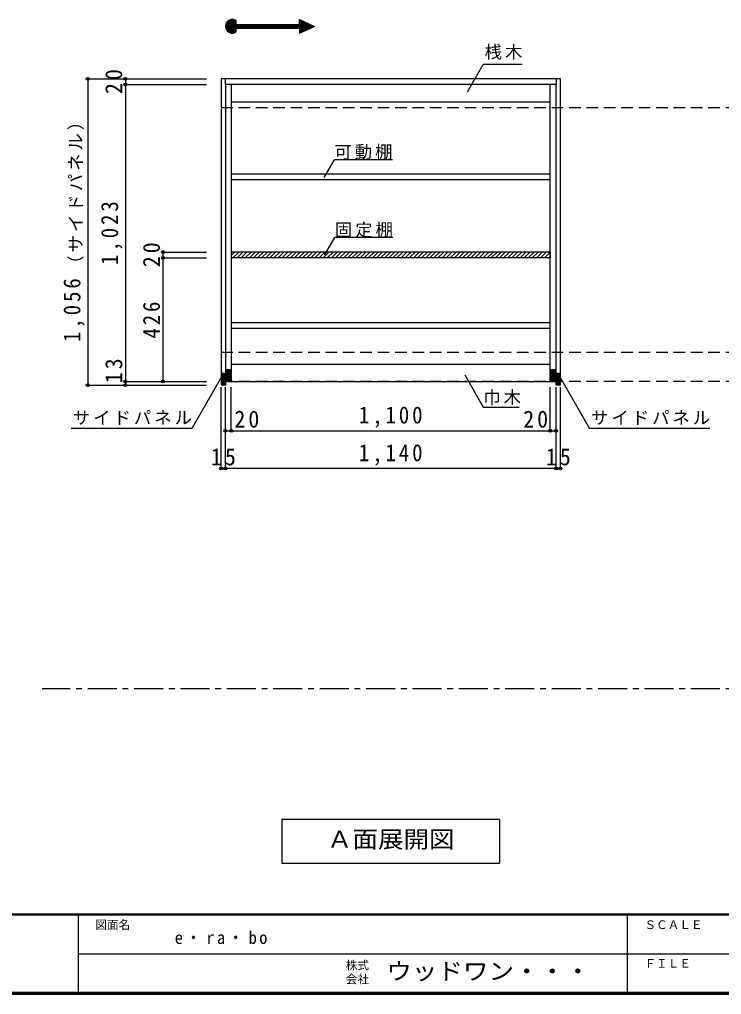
# Model space of a CAD drawing. Units: millimetres at full size, sheet at 1:20; details may follow other scales. Extents: x -8210 to 8210, y -2932 to 2722.
# Drawn here: x -4512 to -2091, y -2864 to 496 of the extents above; entities that cross this region are included whole.
import ezdxf
from ezdxf.enums import TextEntityAlignment as Align

# ---------------------------------------------------------------- set-up
doc = ezdxf.new("R2010")
doc.units = ezdxf.units.MM
doc.header["$LTSCALE"] = 20
doc.header["$PDMODE"] = 32
doc.header["$PDSIZE"] = 10
doc.linetypes.add('CHAIN1', pattern=[8, 5, -1, 1, -1])
doc.linetypes.add('DASHED2', pattern=[3, 2, -1])
for name, color, linetype in [('0-2_本体', 2, 'Continuous'), ('0-3_固定棚', 3, 'Continuous'), ('0-4_可動棚', 3, 'Continuous'), ('0-5', 4, 'Continuous'), ('0-7_桟木・巾木', 2, 'Continuous'), ('0-A_文字', 7, 'Continuous'), ('0-B_寸法', 7, 'Continuous'), ('0-C_ハッチ', 4, 'Continuous'), ('F-1_枠', 6, 'Continuous'), ('F-A_文字', 7, 'Continuous')]:
    doc.layers.add(name, color=color, linetype=linetype)
doc.styles.add('ＭＳ ゴシック', font='')
doc.styles.get('ＭＳ ゴシック').set_extended_font_data('MS Gothic')

# ---------------------------------------------------------------- blocks, each defined once
blk = doc.blocks.new('R40-2')
at = {"layer": '0-5', "color": 3}
for p, q in [((7.5, 18.67), (-7.5, 18.67)), ((-7.5, 16), (7.5, 16)), ((-7.5, 13.33), (7.5, 13.33)), ((-7.5, 10.67), (7.5, 10.67)), ((-7.5, 8), (7.5, 8)), ((-7.5, 5.33), (7.5, 5.33)), ((-7.5, 2.67), (7.5, 2.67)), ((-7.5, 0), (7.5, 0)), ((-7.5, -2.67), (7.5, -2.67)), ((-7.5, -5.33), (7.5, -5.33)), ((-7.5, -8), (7.5, -8)), ((-7.5, -10.67), (7.5, -10.67)), ((-7.5, -13.33), (7.5, -13.33)), ((-7.5, -16), (7.5, -16)), ((-7.5, -18.67), (7.5, -18.67))]:
    blk.add_line(p, q, dxfattribs=at)
blk = doc.blocks.new('R40')
at = {"layer": '0-5', "color": 3}
for p, q in [((10, 18.67), (-10, 18.67)), ((-10, 16), (10, 16)), ((-10, 13.33), (10, 13.33)), ((-10, 10.67), (10, 10.67)), ((-10, 8), (10, 8)), ((-10, 5.33), (10, 5.33)), ((-10, 2.67), (10, 2.67)), ((-10, 0), (10, 0)), ((-10, -2.67), (10, -2.67)), ((-10, -5.33), (10, -5.33)), ((-10, -8), (10, -8)), ((-10, -10.67), (10, -10.67)), ((-10, -13.33), (10, -13.33)), ((-10, -16), (10, -16)), ((-10, -18.67), (10, -18.67))]:
    blk.add_line(p, q, dxfattribs=at)

msp = doc.modelspace()

# ---------------------------------------------------------------- linework, layer by layer
at = {"layer": '0-2_本体', "color": 3}
for p, q in [((-3801.67, 271.73), (-3801.67, 291.73)), ((-2661.67, 271.73), (-3801.67, 271.73)), ((-3801.67, 271.73), (-3801.67, -764.27)), ((-3781.67, 271.73), (-3781.67, -751.27)), ((-2681.67, -751.27), (-2681.67, 271.73)), ((-2661.67, 291.73), (-2661.67, 271.73)), ((-3801.67, -764.27), (-3816.67, -764.27)), ((-3801.67, -751.27), (-2661.67, -751.27))]:
    msp.add_line(p, q, dxfattribs=at)
for points in [[(-2646.67, -764.27), (-2646.67, 291.73), (-3816.67, 291.73), (-3816.67, -764.27)], [(-2646.67, -764.27), (-2661.67, -764.27), (-2661.67, 271.73)]]:
    msp.add_lwpolyline(points, dxfattribs=at)
at = {"layer": '0-3_固定棚'}
for p, q in [((-2681.67, -305.27), (-3781.67, -305.27)), ((-3781.67, -305.27), (-3781.67, -325.27)), ((-2681.67, -325.27), (-3781.67, -325.27)), ((-2681.67, -305.27), (-2681.67, -325.27))]:
    msp.add_line(p, q, dxfattribs=at)
at = {"layer": '0-4_可動棚'}
for p, q in [((-3780.67, -56.77), (-3780.67, -36.77)), ((-2682.67, -36.77), (-3780.67, -36.77)), ((-2682.67, -56.77), (-3780.67, -56.77)), ((-2682.67, -36.77), (-2682.67, -56.77)), ((-3780.67, -568.77), (-3780.67, -548.77)), ((-2682.67, -548.77), (-3780.67, -548.77)), ((-2682.67, -568.77), (-3780.67, -568.77)), ((-2682.67, -548.77), (-2682.67, -568.77))]:
    msp.add_line(p, q, dxfattribs=at)
at = {"layer": '0-7_桟木・巾木', "color": 7}
for p, q in [((-2681.67, 211.73), (-3781.67, 211.73)), ((-3781.67, -691.27), (-2681.67, -691.27))]:
    msp.add_line(p, q, dxfattribs=at)
at = {"layer": '0-A_文字'}
for p, q in [((-3801.67, 472.25), (-3777.71, 496.2)), ((-3801.52, 475.22), (-3780.68, 496.06)), ((-3801.48, 469.61), (-3775.07, 496.02)), ((-3801.05, 467.21), (-3772.67, 495.58)), ((-3800.86, 478.71), (-3784.17, 495.4)), ((-3800.42, 465.01), (-3770.47, 494.96)), ((-3799.62, 462.98), (-3768.44, 494.16)), ((-3799.11, 483.29), (-3788.75, 493.65)), ((-3798.68, 461.09), (-3766.55, 493.22)), ((-3797.6, 459.34), (-3766.25, 490.69)), ((-3796.39, 457.72), (-3766.25, 487.86)), ((-3795.07, 456.22), (-3766.25, 485.03)), ((-3793.62, 454.84), (-3766.25, 482.21)), ((-3792.05, 453.58), (-3766.25, 479.38)), ((-3790.36, 452.44), (-3764.31, 478.49)), ((-3788.53, 451.44), (-3761.48, 478.49)), ((-3786.57, 450.57), (-3758.65, 478.49)), ((-3784.45, 449.87), (-3755.82, 478.49)), ((-3764.79, 466.7), (-3752.99, 478.49)), ((-3761.96, 466.7), (-3750.16, 478.49)), ((-3759.13, 466.7), (-3747.34, 478.49)), ((-3756.3, 466.7), (-3744.51, 478.49)), ((-3753.47, 466.7), (-3741.68, 478.49)), ((-3750.64, 466.7), (-3738.85, 478.49)), ((-3747.82, 466.7), (-3736.02, 478.49)), ((-3744.99, 466.7), (-3733.19, 478.49)), ((-3742.16, 466.7), (-3730.37, 478.49)), ((-3739.33, 466.7), (-3727.54, 478.49)), ((-3736.5, 466.7), (-3724.71, 478.49)), ((-3733.67, 466.7), (-3721.88, 478.49)), ((-3730.85, 466.7), (-3719.05, 478.49)), ((-3728.02, 466.7), (-3716.22, 478.49)), ((-3725.19, 466.7), (-3713.39, 478.49)), ((-3722.36, 466.7), (-3710.57, 478.49)), ((-3719.53, 466.7), (-3707.74, 478.49)), ((-3716.7, 466.7), (-3704.91, 478.49)), ((-3713.88, 466.7), (-3702.08, 478.49)), ((-3711.05, 466.7), (-3699.25, 478.49)), ((-3708.22, 466.7), (-3696.42, 478.49)), ((-3705.39, 466.7), (-3693.6, 478.49)), ((-3702.56, 466.7), (-3690.77, 478.49)), ((-3699.73, 466.7), (-3687.94, 478.49)), ((-3696.9, 466.7), (-3685.11, 478.49)), ((-3694.08, 466.7), (-3682.28, 478.49)), ((-3691.25, 466.7), (-3679.45, 478.49)), ((-3688.42, 466.7), (-3676.63, 478.49)), ((-3685.59, 466.7), (-3673.8, 478.49)), ((-3682.76, 466.7), (-3670.97, 478.49)), ((-3679.93, 466.7), (-3668.14, 478.49)), ((-3677.11, 466.7), (-3665.31, 478.49)), ((-3674.28, 466.7), (-3662.48, 478.49)), ((-3671.45, 466.7), (-3659.65, 478.49)), ((-3668.62, 466.7), (-3656.83, 478.49)), ((-3665.79, 466.7), (-3654, 478.49)), ((-3662.96, 466.7), (-3651.17, 478.49)), ((-3660.13, 466.7), (-3648.34, 478.49)), ((-3657.31, 466.7), (-3645.51, 478.49)), ((-3654.48, 466.7), (-3642.68, 478.49)), ((-3651.65, 466.7), (-3639.86, 478.49)), ((-3648.82, 466.7), (-3637.03, 478.49)), ((-3645.99, 466.7), (-3634.2, 478.49)), ((-3643.16, 466.7), (-3631.37, 478.49)), ((-3640.34, 466.7), (-3628.54, 478.49)), ((-3637.51, 466.7), (-3625.71, 478.49)), ((-3634.68, 466.7), (-3622.89, 478.49)), ((-3631.85, 466.7), (-3620.06, 478.49)), ((-3629.02, 466.7), (-3617.23, 478.49)), ((-3626.19, 466.7), (-3614.4, 478.49)), ((-3623.37, 466.7), (-3611.57, 478.49)), ((-3620.54, 466.7), (-3608.74, 478.49)), ((-3617.71, 466.7), (-3605.91, 478.49)), ((-3614.88, 466.7), (-3603.09, 478.49)), ((-3612.05, 466.7), (-3600.26, 478.49)), ((-3609.22, 466.7), (-3597.43, 478.49)), ((-3606.39, 466.7), (-3594.6, 478.49)), ((-3603.57, 466.7), (-3591.77, 478.49)), ((-3600.74, 466.7), (-3588.94, 478.49)), ((-3597.91, 466.7), (-3586.12, 478.49)), ((-3595.08, 466.7), (-3583.29, 478.49)), ((-3592.25, 466.7), (-3580.46, 478.49)), ((-3589.42, 466.7), (-3577.63, 478.49)), ((-3586.6, 466.7), (-3574.8, 478.49)), ((-3583.77, 466.7), (-3571.97, 478.49)), ((-3580.94, 466.7), (-3569.15, 478.49)), ((-3578.11, 466.7), (-3566.32, 478.49)), ((-3575.28, 466.7), (-3563.49, 478.49)), ((-3572.45, 466.7), (-3560.66, 478.49)), ((-3569.63, 466.7), (-3557.83, 478.49)), ((-3566.8, 466.7), (-3555, 478.49)), ((-3563.97, 466.7), (-3552.17, 478.49)), ((-3561.14, 466.7), (-3549.35, 478.49)), ((-3558.31, 466.7), (-3546.52, 478.49)), ((-3555.48, 466.7), (-3532.25, 489.93)), ((-3552.65, 466.7), (-3530.32, 489.03)), ((-3549.83, 466.7), (-3528.39, 488.13)), ((-3547, 466.7), (-3526.46, 487.24)), ((-3545.77, 496.21), (-3494.95, 472.6)), ((-3545.77, 478.49), (-3545.77, 496.21)), ((-3545.77, 493.39), (-3543.84, 495.31)), ((-3545.77, 490.56), (-3541.91, 494.42)), ((-3545.77, 487.73), (-3539.98, 493.52)), ((-3545.77, 484.9), (-3538.05, 492.62)), ((-3545.77, 482.07), (-3536.12, 491.72)), ((-3545.77, 479.24), (-3534.18, 490.83)), ((-3545.77, 465.1), (-3524.53, 486.34)), ((-3545.77, 462.27), (-3522.6, 485.44)), ((-3545.77, 459.45), (-3520.67, 484.55)), ((-3545.77, 456.62), (-3518.74, 483.65)), ((-3545.77, 453.79), (-3516.8, 482.75)), ((-3545.77, 450.96), (-3514.87, 481.85)), ((-3545.77, 448.99), (-3494.95, 472.6)), ((-3544.17, 449.73), (-3512.94, 480.96)), ((-3538.89, 452.18), (-3511.01, 480.06)), ((-3533.61, 454.64), (-3509.08, 479.16)), ((-3528.32, 457.09), (-3507.15, 478.26)), ((-3523.04, 459.54), (-3505.22, 477.37)), ((-3517.76, 462), (-3503.29, 476.47)), ((-3512.47, 464.45), (-3501.35, 475.57)), ((-3507.19, 466.91), (-3499.42, 474.68)), ((-3501.91, 469.36), (-3497.49, 473.78)), ((-3496.63, 471.82), (-3495.56, 472.88)), ((-3782.14, 449.34), (-3766.25, 465.23)), ((-3779.62, 449.04), (-3766.25, 462.41)), ((-3776.81, 449.02), (-3766.25, 459.58)), ((-3773.59, 449.41), (-3766.25, 456.75)), ((-3769.63, 450.54), (-3766.25, 453.92)), ((-3766.25, 466.7), (-3766.25, 452.15)), ((-3766.25, 466.7), (-3545.77, 466.7)), ((-3545.77, 466.7), (-3545.77, 448.99)), ((-2967.28, 246.66), (-2912.46, 341.62)), ((-2777.87, 341.62), (-2912.46, 341.62)), ((-3460.98, -47.83), (-3425.96, 12.82)), ((-3225.96, 12.82), (-3425.96, 12.82)), ((-3459.51, -316.33), (-3424.49, -255.68)), ((-3224.49, -255.68), (-3424.49, -255.68)), ((-2976.67, -729.03), (-2912.46, -840.25)), ((-2653.1, -727.54), (-2546.02, -913.01)), ((-2912.46, -840.25), (-2788.69, -840.25)), ((-2130.89, -913.01), (-2546.02, -913.01)), ((-3606.67, -2261.27), (-3606.67, -2411.27)), ((-2856.67, -2261.27), (-3606.67, -2261.27)), ((-2856.67, -2261.27), (-2856.67, -2411.27)), ((-3606.67, -2411.27), (-2856.67, -2411.27))]:
    msp.add_line(p, q, dxfattribs=at)
at = {"layer": '0-A_文字', "linetype": 'CHAIN1'}
msp.add_line((-1136.67, -1811.27), (-4433.84, -1811.27), dxfattribs=at)
at = {"layer": '0-A_文字'}
for points in [[(-3766.25, 493.04), (-3766.25, 478.49), (-3545.77, 478.49)], [(-3810.98, -727.54), (-3918.06, -913.01), (-4333.19, -913.01)]]:
    msp.add_lwpolyline(points, dxfattribs=at)
msp.add_arc((-3778.06, 472.6), 23.61, 60, 300, dxfattribs=at)
at = {"layer": '0-B_寸法', "color": 4}
for p, q in [((-4276.67, 291.73), (-4276.67, -764.27)), ((-4276.67, 291.73), (-3866.67, 291.73)), ((-4146.67, 291.73), (-4146.67, 271.73)), ((-4146.67, 291.73), (-3866.67, 291.73)), ((-4146.67, 271.73), (-3866.67, 271.73)), ((-4146.67, 271.73), (-4146.67, -751.27)), ((-4016.67, -325.27), (-4016.67, -305.27)), ((-4016.67, -305.27), (-3866.67, -305.27)), ((-4016.67, -751.27), (-4016.67, -325.27)), ((-4016.67, -325.27), (-3866.67, -325.27)), ((-4276.67, -764.27), (-3866.67, -764.27)), ((-4146.67, -751.27), (-3866.67, -751.27)), ((-4146.67, -751.27), (-4146.67, -764.27)), ((-4146.67, -764.27), (-3866.67, -764.27)), ((-4016.67, -751.27), (-3866.67, -751.27)), ((-3816.67, -1051.27), (-3816.67, -771.27)), ((-3801.67, -921.27), (-3801.67, -771.27)), ((-3801.67, -1051.27), (-3801.67, -771.27)), ((-3781.67, -921.27), (-3781.67, -771.27)), ((-2681.67, -921.27), (-2681.67, -771.27)), ((-2661.67, -921.27), (-2661.67, -771.27)), ((-2661.67, -1051.27), (-2661.67, -771.27)), ((-2646.67, -1051.27), (-2646.67, -771.27)), ((-3801.67, -921.27), (-3781.67, -921.27)), ((-3801.67, -1051.27), (-3801.67, -921.27)), ((-3781.67, -921.27), (-2681.67, -921.27)), ((-2681.67, -921.27), (-2661.67, -921.27)), ((-2661.67, -1051.27), (-2661.67, -921.27)), ((-3816.67, -1051.27), (-3801.67, -1051.27)), ((-2661.67, -1051.27), (-3801.67, -1051.27)), ((-2661.67, -1051.27), (-2646.67, -1051.27))]:
    msp.add_line(p, q, dxfattribs=at)
at = {"layer": '0-B_寸法', "color": 4, "linetype": 'DASHED2'}
for p, q in [((-1136.67, 191.73), (-3816.67, 191.73)), ((-1136.67, -651.27), (-3816.67, -651.27)), ((-1136.67, -751.27), (-3816.67, -751.27))]:
    msp.add_line(p, q, dxfattribs=at)
at = {"layer": '0-B_寸法'}
for p in [(-4276.67, 291.73), (-4146.67, 291.73), (-4146.67, 271.73), (-4016.67, -305.27), (-4016.67, -325.27), (-4276.67, -764.27), (-4146.67, -751.27), (-4146.67, -764.27), (-4016.67, -751.27), (-3801.67, -921.27), (-3781.67, -921.27), (-2681.67, -921.27), (-2661.67, -921.27), (-3816.67, -1051.27), (-3801.67, -1051.27), (-2661.67, -1051.27), (-2646.67, -1051.27)]:
    msp.add_point(p, dxfattribs=at)
at = {"layer": '0-C_ハッチ'}
for p, q in [((-3781.67, -317.01), (-3769.92, -305.27)), ((-3775.78, -325.27), (-3755.78, -305.27)), ((-3761.64, -325.27), (-3741.64, -305.27)), ((-3747.5, -325.27), (-3727.5, -305.27)), ((-3733.36, -325.27), (-3713.36, -305.27)), ((-3719.21, -325.27), (-3699.21, -305.27)), ((-3705.07, -325.27), (-3685.07, -305.27)), ((-3690.93, -325.27), (-3670.93, -305.27)), ((-3676.79, -325.27), (-3656.79, -305.27)), ((-3662.65, -325.27), (-3642.65, -305.27)), ((-3648.5, -325.27), (-3628.5, -305.27)), ((-3634.36, -325.27), (-3614.36, -305.27)), ((-3620.22, -325.27), (-3600.22, -305.27)), ((-3606.08, -325.27), (-3586.08, -305.27)), ((-3591.93, -325.27), (-3571.93, -305.27)), ((-3577.79, -325.27), (-3557.79, -305.27)), ((-3563.65, -325.27), (-3543.65, -305.27)), ((-3549.51, -325.27), (-3529.51, -305.27)), ((-3535.37, -325.27), (-3515.37, -305.27)), ((-3521.22, -325.27), (-3501.22, -305.27)), ((-3507.08, -325.27), (-3487.08, -305.27)), ((-3492.94, -325.27), (-3472.94, -305.27)), ((-3478.8, -325.27), (-3458.8, -305.27)), ((-3464.66, -325.27), (-3444.66, -305.27)), ((-3450.51, -325.27), (-3430.51, -305.27)), ((-3436.37, -325.27), (-3416.37, -305.27)), ((-3422.23, -325.27), (-3402.23, -305.27)), ((-3408.09, -325.27), (-3388.09, -305.27)), ((-3393.94, -325.27), (-3373.94, -305.27)), ((-3379.8, -325.27), (-3359.8, -305.27)), ((-3365.66, -325.27), (-3345.66, -305.27)), ((-3351.52, -325.27), (-3331.52, -305.27)), ((-3337.38, -325.27), (-3317.38, -305.27)), ((-3323.23, -325.27), (-3303.23, -305.27)), ((-3309.09, -325.27), (-3289.09, -305.27)), ((-3294.95, -325.27), (-3274.95, -305.27)), ((-3280.81, -325.27), (-3260.81, -305.27)), ((-3266.67, -325.27), (-3246.67, -305.27)), ((-3252.52, -325.27), (-3232.52, -305.27)), ((-3238.38, -325.27), (-3218.38, -305.27)), ((-3224.24, -325.27), (-3204.24, -305.27)), ((-3210.1, -325.27), (-3190.1, -305.27)), ((-3195.95, -325.27), (-3175.95, -305.27)), ((-3181.81, -325.27), (-3161.81, -305.27)), ((-3167.67, -325.27), (-3147.67, -305.27)), ((-3153.53, -325.27), (-3133.53, -305.27)), ((-3139.39, -325.27), (-3119.39, -305.27)), ((-3125.24, -325.27), (-3105.24, -305.27)), ((-3111.1, -325.27), (-3091.1, -305.27)), ((-3096.96, -325.27), (-3076.96, -305.27)), ((-3082.82, -325.27), (-3062.82, -305.27)), ((-3068.68, -325.27), (-3048.68, -305.27)), ((-3054.53, -325.27), (-3034.53, -305.27)), ((-3040.39, -325.27), (-3020.39, -305.27)), ((-3026.25, -325.27), (-3006.25, -305.27)), ((-3012.11, -325.27), (-2992.11, -305.27)), ((-2997.97, -325.27), (-2977.97, -305.27)), ((-2983.82, -325.27), (-2963.82, -305.27)), ((-2969.68, -325.27), (-2949.68, -305.27)), ((-2955.54, -325.27), (-2935.54, -305.27)), ((-2941.4, -325.27), (-2921.4, -305.27)), ((-2927.25, -325.27), (-2907.25, -305.27)), ((-2913.11, -325.27), (-2893.11, -305.27)), ((-2898.97, -325.27), (-2878.97, -305.27)), ((-2884.83, -325.27), (-2864.83, -305.27)), ((-2870.69, -325.27), (-2850.69, -305.27)), ((-2856.54, -325.27), (-2836.54, -305.27)), ((-2842.4, -325.27), (-2822.4, -305.27)), ((-2828.26, -325.27), (-2808.26, -305.27)), ((-2814.12, -325.27), (-2794.12, -305.27)), ((-2799.98, -325.27), (-2779.98, -305.27)), ((-2785.83, -325.27), (-2765.83, -305.27)), ((-2771.69, -325.27), (-2751.69, -305.27)), ((-2757.55, -325.27), (-2737.55, -305.27)), ((-2743.41, -325.27), (-2723.41, -305.27)), ((-2729.26, -325.27), (-2709.26, -305.27)), ((-2715.12, -325.27), (-2695.12, -305.27)), ((-2700.98, -325.27), (-2681.67, -305.95)), ((-2686.84, -325.27), (-2681.67, -320.1))]:
    msp.add_line(p, q, dxfattribs=at)
at = {"layer": 'F-1_枠'}
for p, q in [((-410, -2587.71), (-8210, -2587.71)), ((-410, -2591.04), (-8210, -2591.04)), ((-4310, -2591.04), (-4310, -2857.71)), ((-2416.67, -2591.04), (-2416.67, -2857.71)), ((-4310, -2724.37), (-416.67, -2724.38)), ((-410, -2857.71), (-8210, -2857.71)), ((-410, -2861.04), (-8210, -2861.04)), ((-410, -2864.37), (-8210, -2864.37))]:
    msp.add_line(p, q, dxfattribs=at)

# ---------------------------------------------------------------- block references
at = {"layer": '0-2_本体'}
for p in [(-3809.17, -742.93), (-2654.17, -742.93)]:
    msp.add_blockref('R40-2', p, dxfattribs=at)
at = {"layer": '0-5'}
for p in [(-3791.67, -729.93), (-2671.67, -729.93)]:
    msp.add_blockref('R40', p, dxfattribs=at)

# ---------------------------------------------------------------- texts
at = {"layer": '0-A_文字', "style": 'ＭＳ ゴシック', "width": 1.1}
msp.add_text('Ａ面展開図', height=58.65, dxfattribs=at).set_placement((-3451.67, -2376.27), align=Align.BOTTOM_LEFT)
at = {"layer": '0-A_文字', "char_height": 43.99, "attachment_point": 7, "style": 'ＭＳ ゴシック'}
for s, insert in [('\\T1.17;桟木', (-2907.87, 358.08)), ('\\T1.17;可動棚', (-3425.96, 12.82)), ('\\T1.17;固定棚', (-3424.49, -255.68)), ('\\T1.17;巾木', (-2912.46, -833.14)), ('\\T1.17;サイドパネル', (-4328.06, -901.06)), ('\\T1.17;サイドパネル', (-2540.89, -901.06))]:
    msp.add_mtext(s, dxfattribs=dict(at, insert=insert))
at = {"layer": '0-B_寸法', "attachment_point": 7, "rotation": 90, "style": 'ＭＳ ゴシック'}
for s, insert, char_height in [('\\T1.27;\\W0.95;20', (-4156.67, 239.23), 58.65), ('\\T1.17;（サイドパネル）', (-4290.17, -376.8), 43.99), ('\\T1.28;\\W0.9;1,023', (-4156.67, -349.77), 58.65), ('\\T1.27;\\W0.95;20', (-4026.67, -357.77), 58.65), ('\\T1.28;\\W0.9;1,056', (-4286.67, -615.37), 58.65), ('\\T1.27;\\W0.9;426', (-4026.67, -603.27), 58.65), ('\\T1.27;\\W0.95;13', (-4156.67, -757.72), 58.65)]:
    msp.add_mtext(s, dxfattribs=dict(at, insert=insert, char_height=char_height))
at = {"layer": '0-B_寸法', "char_height": 58.65, "attachment_point": 7, "style": 'ＭＳ ゴシック'}
for s, insert in [('\\T1.28;\\W0.9;1,100', (-3341.67, -911.27)), ('\\T1.27;\\W0.95;20', (-3770.96, -911.27)), ('\\T1.27;\\W0.95;20', (-2774.97, -911.27)), ('\\T1.28;\\W0.9;1,140', (-3341.67, -1041.27)), ('\\T1.27;\\W0.95;15', (-3851.67, -1041.27)), ('\\T1.27;\\W0.95;15', (-2696.67, -1041.27))]:
    msp.add_mtext(s, dxfattribs=dict(at, insert=insert))
at = {"layer": 'F-A_文字', "style": 'ＭＳ ゴシック'}
for s, p in [('図面名', (-4250, -2647.71)), ('ＳＣＡＬＥ', (-2356.67, -2647.71)), ('株式', (-3386.67, -2787.04)), ('ＦＩＬＥ', (-2356.67, -2781.04)), ('会社', (-3386.67, -2835.04))]:
    msp.add_text(s, height=29.33, dxfattribs=at).set_placement(p, align=Align.BOTTOM_LEFT)
at = {"layer": 'F-A_文字', "style": 'ＭＳ ゴシック', "width": 1.1}
msp.add_text('ウッドワン・・・', height=58.65, dxfattribs=at).set_placement((-3246.67, -2831.04), align=Align.BOTTOM_LEFT)
at = {"layer": 'F-A_文字', "insert": (-3976.67, -2691.04), "char_height": 43.99, "attachment_point": 7, "style": 'ＭＳ ゴシック'}
msp.add_mtext('\\T1.28;\\W0.95;e・ra・bo', dxfattribs=at)

doc.saveas('drawing.dxf')
